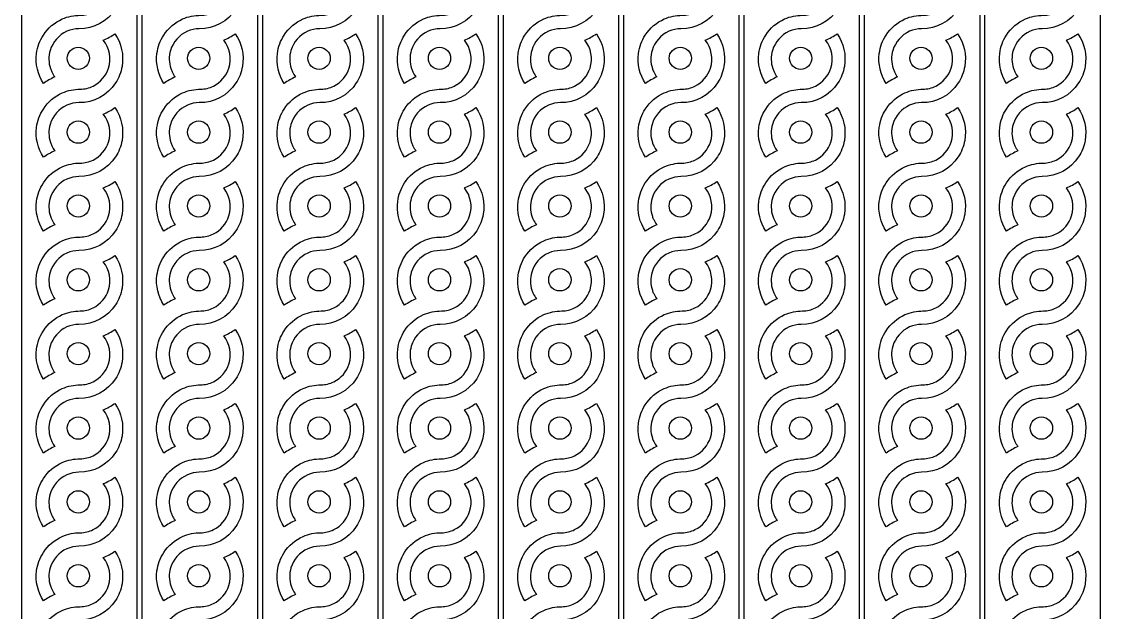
# Model space of a CAD drawing. Header units: millimetres. Extents: x 1502 to 2434, y -882 to 1114.
# Drawn here: x 1502 to 2434, y -395 to 115 of the extents above; entities that cross this region are included whole.
import ezdxf

# ---------------------------------------------------------------- set-up
doc = ezdxf.new("R2010")
doc.units = ezdxf.units.MM
doc.layers.add('Layer_1', color=70, linetype='Continuous')

msp = doc.modelspace()

# ---------------------------------------------------------------- linework, layer by layer
at = {"layer": 'Layer_1'}
for points in [[(1501.87, -881.57), (1601.87, -881.57), (1601.87, 1114.43), (1501.87, 1114.43)], [(1605.87, -881.57), (1705.87, -881.57), (1705.87, 1114.43), (1605.87, 1114.43)], [(1709.87, -881.57), (1809.87, -881.57), (1809.87, 1114.43), (1709.87, 1114.43)], [(1813.87, -881.57), (1913.87, -881.57), (1913.87, 1114.43), (1813.87, 1114.43)], [(1917.87, -881.57), (2017.87, -881.57), (2017.87, 1114.43), (1917.87, 1114.43)], [(2021.87, -881.57), (2121.87, -881.57), (2121.87, 1114.43), (2021.87, 1114.43)], [(2125.87, -881.57), (2225.87, -881.57), (2225.87, 1114.43), (2125.87, 1114.43)], [(2229.87, -881.57), (2329.87, -881.57), (2329.87, 1114.43), (2229.87, 1114.43)], [(2333.87, -881.57), (2433.87, -881.57), (2433.87, 1114.43), (2333.87, 1114.43)]]:
    msp.add_lwpolyline(points, close=True, dxfattribs=at)
for points in [[(1582.42, 168.04, -0.196548), (1588.66, 139.81, -0.102395), (1583.02, 125.51, -0.25661), (1551.43, 108.54, 0.099883), (1541.07, 106.31, 0.21945), (1526.54, 89.8, 0.152688), (1526.79, 74.22, 0.029293), (1527.93, 71.33), (1527.93, 71.33, 0.050388), (1530.57, 66.91, 0.04494), (1520.77, 61.33, -0.178648), (1514.84, 87.13, -0.112445), (1520.69, 103.03, -0.146594), (1537.03, 116.96, -0.107484), (1552.59, 120.11, 0.108276), (1563.63, 122.81, 0.202763), (1576.96, 138.37, 0.250944), (1572.46, 162.52, 0.064464)], [(1686.42, 168.04, -0.196548), (1692.66, 139.81, -0.102395), (1687.02, 125.51, -0.25661), (1655.43, 108.54, 0.099883), (1645.07, 106.31, 0.21945), (1630.54, 89.8, 0.152688), (1630.79, 74.22, 0.029293), (1631.93, 71.33), (1631.93, 71.33, 0.050388), (1634.57, 66.91, 0.04494), (1624.77, 61.33, -0.178648), (1618.84, 87.13, -0.112445), (1624.69, 103.03, -0.146594), (1641.03, 116.96, -0.107484), (1656.59, 120.11, 0.108276), (1667.63, 122.81, 0.202763), (1680.96, 138.37, 0.250944), (1676.46, 162.52, 0.064464)], [(1790.42, 168.04, -0.196548), (1796.66, 139.81, -0.102395), (1791.02, 125.51, -0.25661), (1759.43, 108.54, 0.099883), (1749.07, 106.31, 0.21945), (1734.54, 89.8, 0.152688), (1734.79, 74.22, 0.029293), (1735.93, 71.33), (1735.93, 71.33, 0.050388), (1738.57, 66.91, 0.04494), (1728.77, 61.33, -0.178648), (1722.84, 87.13, -0.112445), (1728.69, 103.03, -0.146594), (1745.03, 116.96, -0.107484), (1760.59, 120.11, 0.108276), (1771.63, 122.81, 0.202763), (1784.96, 138.37, 0.250944), (1780.46, 162.52, 0.064464)], [(1894.42, 168.04, -0.196548), (1900.66, 139.81, -0.102395), (1895.02, 125.51, -0.25661), (1863.43, 108.54, 0.099883), (1853.07, 106.31, 0.21945), (1838.54, 89.8, 0.152688), (1838.79, 74.22, 0.029293), (1839.93, 71.33), (1839.93, 71.33, 0.050388), (1842.57, 66.91, 0.04494), (1832.77, 61.33, -0.178648), (1826.84, 87.13, -0.112445), (1832.69, 103.03, -0.146594), (1849.03, 116.96, -0.107484), (1864.59, 120.11, 0.108276), (1875.63, 122.81, 0.202763), (1888.96, 138.37, 0.250944), (1884.46, 162.52, 0.064464)], [(1998.42, 168.04, -0.196548), (2004.66, 139.81, -0.102395), (1999.02, 125.51, -0.25661), (1967.43, 108.54, 0.099883), (1957.07, 106.31, 0.21945), (1942.54, 89.8, 0.152688), (1942.79, 74.22, 0.029293), (1943.93, 71.33), (1943.93, 71.33, 0.050388), (1946.57, 66.91, 0.04494), (1936.77, 61.33, -0.178648), (1930.84, 87.13, -0.112445), (1936.69, 103.03, -0.146594), (1953.03, 116.96, -0.107484), (1968.59, 120.11, 0.108276), (1979.63, 122.81, 0.202763), (1992.96, 138.37, 0.250944), (1988.46, 162.52, 0.064464)], [(2102.42, 168.04, -0.196548), (2108.66, 139.81, -0.102395), (2103.02, 125.51, -0.25661), (2071.43, 108.54, 0.099883), (2061.07, 106.31, 0.21945), (2046.54, 89.8, 0.152688), (2046.79, 74.22, 0.029293), (2047.93, 71.33), (2047.93, 71.33, 0.050388), (2050.57, 66.91, 0.04494), (2040.77, 61.33, -0.178648), (2034.84, 87.13, -0.112445), (2040.69, 103.03, -0.146594), (2057.03, 116.96, -0.107484), (2072.59, 120.11, 0.108276), (2083.63, 122.81, 0.202763), (2096.96, 138.37, 0.250944), (2092.46, 162.52, 0.064464)], [(2206.42, 168.04, -0.196548), (2212.66, 139.81, -0.102395), (2207.02, 125.51, -0.25661), (2175.43, 108.54, 0.099883), (2165.07, 106.31, 0.21945), (2150.54, 89.8, 0.152688), (2150.79, 74.22, 0.029293), (2151.93, 71.33), (2151.93, 71.33, 0.050388), (2154.57, 66.91, 0.04494), (2144.77, 61.33, -0.178648), (2138.84, 87.13, -0.112445), (2144.69, 103.03, -0.146594), (2161.03, 116.96, -0.107484), (2176.59, 120.11, 0.108276), (2187.63, 122.81, 0.202763), (2200.96, 138.37, 0.250944), (2196.46, 162.52, 0.064464)], [(2310.42, 168.04, -0.196548), (2316.66, 139.81, -0.102395), (2311.02, 125.51, -0.25661), (2279.43, 108.54, 0.099883), (2269.07, 106.31, 0.21945), (2254.54, 89.8, 0.152688), (2254.79, 74.22, 0.029293), (2255.93, 71.33), (2255.93, 71.33, 0.050388), (2258.57, 66.91, 0.04494), (2248.77, 61.33, -0.178648), (2242.84, 87.13, -0.112445), (2248.69, 103.03, -0.146594), (2265.03, 116.96, -0.107484), (2280.59, 120.11, 0.108276), (2291.63, 122.81, 0.202763), (2304.96, 138.37, 0.250944), (2300.46, 162.52, 0.064464)], [(2414.42, 168.04, -0.196548), (2420.66, 139.81, -0.102395), (2415.02, 125.51, -0.25661), (2383.43, 108.54, 0.099883), (2373.07, 106.31, 0.21945), (2358.54, 89.8, 0.152688), (2358.79, 74.22, 0.029293), (2359.93, 71.33), (2359.93, 71.33, 0.050388), (2362.57, 66.91, 0.04494), (2352.77, 61.33, -0.178648), (2346.84, 87.13, -0.112445), (2352.69, 103.03, -0.146594), (2369.03, 116.96, -0.107484), (2384.59, 120.11, 0.108276), (2395.63, 122.81, 0.202763), (2408.96, 138.37, 0.250944), (2404.46, 162.52, 0.064464)], [(1582.42, 104.22, -0.196548), (1588.66, 75.99, -0.102395), (1583.02, 61.7, -0.25661), (1551.43, 44.72, 0.099883), (1541.07, 42.49, 0.21945), (1526.54, 25.98, 0.152688), (1526.79, 10.4, 0.029293), (1527.93, 7.51), (1527.93, 7.51, 0.050388), (1530.57, 3.09, 0.04494), (1520.77, -2.49, -0.178648), (1514.84, 23.31, -0.112445), (1520.69, 39.21, -0.146594), (1537.03, 53.14, -0.107484), (1552.59, 56.29, 0.108276), (1563.63, 58.99, 0.202763), (1576.96, 74.55, 0.250944), (1572.46, 98.7, 0.064464)], [(1686.42, 104.22, -0.196548), (1692.66, 75.99, -0.102395), (1687.02, 61.7, -0.25661), (1655.43, 44.72, 0.099883), (1645.07, 42.49, 0.21945), (1630.54, 25.98, 0.152688), (1630.79, 10.4, 0.029293), (1631.93, 7.51), (1631.93, 7.51, 0.050388), (1634.57, 3.09, 0.04494), (1624.77, -2.49, -0.178648), (1618.84, 23.31, -0.112445), (1624.69, 39.21, -0.146594), (1641.03, 53.14, -0.107484), (1656.59, 56.29, 0.108276), (1667.63, 58.99, 0.202763), (1680.96, 74.55, 0.250944), (1676.46, 98.7, 0.064464)], [(1790.42, 104.22, -0.196548), (1796.66, 75.99, -0.102395), (1791.02, 61.7, -0.25661), (1759.43, 44.72, 0.099883), (1749.07, 42.49, 0.21945), (1734.54, 25.98, 0.152688), (1734.79, 10.4, 0.029293), (1735.93, 7.51), (1735.93, 7.51, 0.050388), (1738.57, 3.09, 0.04494), (1728.77, -2.49, -0.178648), (1722.84, 23.31, -0.112445), (1728.69, 39.21, -0.146594), (1745.03, 53.14, -0.107484), (1760.59, 56.29, 0.108276), (1771.63, 58.99, 0.202763), (1784.96, 74.55, 0.250944), (1780.46, 98.7, 0.064464)], [(1894.42, 104.22, -0.196548), (1900.66, 75.99, -0.102395), (1895.02, 61.7, -0.25661), (1863.43, 44.72, 0.099883), (1853.07, 42.49, 0.21945), (1838.54, 25.98, 0.152688), (1838.79, 10.4, 0.029293), (1839.93, 7.51), (1839.93, 7.51, 0.050388), (1842.57, 3.09, 0.04494), (1832.77, -2.49, -0.178648), (1826.84, 23.31, -0.112445), (1832.69, 39.21, -0.146594), (1849.03, 53.14, -0.107484), (1864.59, 56.29, 0.108276), (1875.63, 58.99, 0.202763), (1888.96, 74.55, 0.250944), (1884.46, 98.7, 0.064464)], [(1998.42, 104.22, -0.196548), (2004.66, 75.99, -0.102395), (1999.02, 61.7, -0.25661), (1967.43, 44.72, 0.099883), (1957.07, 42.49, 0.21945), (1942.54, 25.98, 0.152688), (1942.79, 10.4, 0.029293), (1943.93, 7.51), (1943.93, 7.51, 0.050388), (1946.57, 3.09, 0.04494), (1936.77, -2.49, -0.178648), (1930.84, 23.31, -0.112445), (1936.69, 39.21, -0.146594), (1953.03, 53.14, -0.107484), (1968.59, 56.29, 0.108276), (1979.63, 58.99, 0.202763), (1992.96, 74.55, 0.250944), (1988.46, 98.7, 0.064464)], [(2102.42, 104.22, -0.196548), (2108.66, 75.99, -0.102395), (2103.02, 61.7, -0.25661), (2071.43, 44.72, 0.099883), (2061.07, 42.49, 0.21945), (2046.54, 25.98, 0.152688), (2046.79, 10.4, 0.029293), (2047.93, 7.51), (2047.93, 7.51, 0.050388), (2050.57, 3.09, 0.04494), (2040.77, -2.49, -0.178648), (2034.84, 23.31, -0.112445), (2040.69, 39.21, -0.146594), (2057.03, 53.14, -0.107484), (2072.59, 56.29, 0.108276), (2083.63, 58.99, 0.202763), (2096.96, 74.55, 0.250944), (2092.46, 98.7, 0.064464)], [(2206.42, 104.22, -0.196548), (2212.66, 75.99, -0.102395), (2207.02, 61.7, -0.25661), (2175.43, 44.72, 0.099883), (2165.07, 42.49, 0.21945), (2150.54, 25.98, 0.152688), (2150.79, 10.4, 0.029293), (2151.93, 7.51), (2151.93, 7.51, 0.050388), (2154.57, 3.09, 0.04494), (2144.77, -2.49, -0.178648), (2138.84, 23.31, -0.112445), (2144.69, 39.21, -0.146594), (2161.03, 53.14, -0.107484), (2176.59, 56.29, 0.108276), (2187.63, 58.99, 0.202763), (2200.96, 74.55, 0.250944), (2196.46, 98.7, 0.064464)], [(2310.42, 104.22, -0.196548), (2316.66, 75.99, -0.102395), (2311.02, 61.7, -0.25661), (2279.43, 44.72, 0.099883), (2269.07, 42.49, 0.21945), (2254.54, 25.98, 0.152688), (2254.79, 10.4, 0.029293), (2255.93, 7.51), (2255.93, 7.51, 0.050388), (2258.57, 3.09, 0.04494), (2248.77, -2.49, -0.178648), (2242.84, 23.31, -0.112445), (2248.69, 39.21, -0.146594), (2265.03, 53.14, -0.107484), (2280.59, 56.29, 0.108276), (2291.63, 58.99, 0.202763), (2304.96, 74.55, 0.250944), (2300.46, 98.7, 0.064464)], [(2414.42, 104.22, -0.196548), (2420.66, 75.99, -0.102395), (2415.02, 61.7, -0.25661), (2383.43, 44.72, 0.099883), (2373.07, 42.49, 0.21945), (2358.54, 25.98, 0.152688), (2358.79, 10.4, 0.029293), (2359.93, 7.51), (2359.93, 7.51, 0.050388), (2362.57, 3.09, 0.04494), (2352.77, -2.49, -0.178648), (2346.84, 23.31, -0.112445), (2352.69, 39.21, -0.146594), (2369.03, 53.14, -0.107484), (2384.59, 56.29, 0.108276), (2395.63, 58.99, 0.202763), (2408.96, 74.55, 0.250944), (2404.46, 98.7, 0.064464)], [(1582.42, 40.4, -0.196548), (1588.66, 12.17, -0.102395), (1583.02, -2.12, -0.25661), (1551.43, -19.1, 0.099883), (1541.07, -21.33, 0.21945), (1526.54, -37.84, 0.152688), (1526.79, -53.42, 0.029293), (1527.93, -56.31), (1527.93, -56.31, 0.050388), (1530.57, -60.73, 0.04494), (1520.77, -66.31, -0.178648), (1514.84, -40.51, -0.112445), (1520.69, -24.61, -0.146594), (1537.03, -10.68, -0.107484), (1552.59, -7.52, 0.108276), (1563.63, -4.83, 0.202763), (1576.96, 10.73, 0.250944), (1572.46, 34.88, 0.064464)], [(1686.42, 40.4, -0.196548), (1692.66, 12.17, -0.102395), (1687.02, -2.12, -0.25661), (1655.43, -19.1, 0.099883), (1645.07, -21.33, 0.21945), (1630.54, -37.84, 0.152688), (1630.79, -53.42, 0.029293), (1631.93, -56.31), (1631.93, -56.31, 0.050388), (1634.57, -60.73, 0.04494), (1624.77, -66.31, -0.178648), (1618.84, -40.51, -0.112445), (1624.69, -24.61, -0.146594), (1641.03, -10.68, -0.107484), (1656.59, -7.52, 0.108276), (1667.63, -4.83, 0.202763), (1680.96, 10.73, 0.250944), (1676.46, 34.88, 0.064464)], [(1790.42, 40.4, -0.196548), (1796.66, 12.17, -0.102395), (1791.02, -2.12, -0.25661), (1759.43, -19.1, 0.099883), (1749.07, -21.33, 0.21945), (1734.54, -37.84, 0.152688), (1734.79, -53.42, 0.029293), (1735.93, -56.31), (1735.93, -56.31, 0.050388), (1738.57, -60.73, 0.04494), (1728.77, -66.31, -0.178648), (1722.84, -40.51, -0.112445), (1728.69, -24.61, -0.146594), (1745.03, -10.68, -0.107484), (1760.59, -7.52, 0.108276), (1771.63, -4.83, 0.202763), (1784.96, 10.73, 0.250944), (1780.46, 34.88, 0.064464)], [(1894.42, 40.4, -0.196548), (1900.66, 12.17, -0.102395), (1895.02, -2.12, -0.25661), (1863.43, -19.1, 0.099883), (1853.07, -21.33, 0.21945), (1838.54, -37.84, 0.152688), (1838.79, -53.42, 0.029293), (1839.93, -56.31), (1839.93, -56.31, 0.050388), (1842.57, -60.73, 0.04494), (1832.77, -66.31, -0.178648), (1826.84, -40.51, -0.112445), (1832.69, -24.61, -0.146594), (1849.03, -10.68, -0.107484), (1864.59, -7.52, 0.108276), (1875.63, -4.83, 0.202763), (1888.96, 10.73, 0.250944), (1884.46, 34.88, 0.064464)], [(1998.42, 40.4, -0.196548), (2004.66, 12.17, -0.102395), (1999.02, -2.12, -0.25661), (1967.43, -19.1, 0.099883), (1957.07, -21.33, 0.21945), (1942.54, -37.84, 0.152688), (1942.79, -53.42, 0.029293), (1943.93, -56.31), (1943.93, -56.31, 0.050388), (1946.57, -60.73, 0.04494), (1936.77, -66.31, -0.178648), (1930.84, -40.51, -0.112445), (1936.69, -24.61, -0.146594), (1953.03, -10.68, -0.107484), (1968.59, -7.52, 0.108276), (1979.63, -4.83, 0.202763), (1992.96, 10.73, 0.250944), (1988.46, 34.88, 0.064464)], [(2102.42, 40.4, -0.196548), (2108.66, 12.17, -0.102395), (2103.02, -2.12, -0.25661), (2071.43, -19.1, 0.099883), (2061.07, -21.33, 0.21945), (2046.54, -37.84, 0.152688), (2046.79, -53.42, 0.029293), (2047.93, -56.31), (2047.93, -56.31, 0.050388), (2050.57, -60.73, 0.04494), (2040.77, -66.31, -0.178648), (2034.84, -40.51, -0.112445), (2040.69, -24.61, -0.146594), (2057.03, -10.68, -0.107484), (2072.59, -7.52, 0.108276), (2083.63, -4.83, 0.202763), (2096.96, 10.73, 0.250944), (2092.46, 34.88, 0.064464)], [(2206.42, 40.4, -0.196548), (2212.66, 12.17, -0.102395), (2207.02, -2.12, -0.25661), (2175.43, -19.1, 0.099883), (2165.07, -21.33, 0.21945), (2150.54, -37.84, 0.152688), (2150.79, -53.42, 0.029293), (2151.93, -56.31), (2151.93, -56.31, 0.050388), (2154.57, -60.73, 0.04494), (2144.77, -66.31, -0.178648), (2138.84, -40.51, -0.112445), (2144.69, -24.61, -0.146594), (2161.03, -10.68, -0.107484), (2176.59, -7.52, 0.108276), (2187.63, -4.83, 0.202763), (2200.96, 10.73, 0.250944), (2196.46, 34.88, 0.064464)], [(2310.42, 40.4, -0.196548), (2316.66, 12.17, -0.102395), (2311.02, -2.12, -0.25661), (2279.43, -19.1, 0.099883), (2269.07, -21.33, 0.21945), (2254.54, -37.84, 0.152688), (2254.79, -53.42, 0.029293), (2255.93, -56.31), (2255.93, -56.31, 0.050388), (2258.57, -60.73, 0.04494), (2248.77, -66.31, -0.178648), (2242.84, -40.51, -0.112445), (2248.69, -24.61, -0.146594), (2265.03, -10.68, -0.107484), (2280.59, -7.52, 0.108276), (2291.63, -4.83, 0.202763), (2304.96, 10.73, 0.250944), (2300.46, 34.88, 0.064464)], [(2414.42, 40.4, -0.196548), (2420.66, 12.17, -0.102395), (2415.02, -2.12, -0.25661), (2383.43, -19.1, 0.099883), (2373.07, -21.33, 0.21945), (2358.54, -37.84, 0.152688), (2358.79, -53.42, 0.029293), (2359.93, -56.31), (2359.93, -56.31, 0.050388), (2362.57, -60.73, 0.04494), (2352.77, -66.31, -0.178648), (2346.84, -40.51, -0.112445), (2352.69, -24.61, -0.146594), (2369.03, -10.68, -0.107484), (2384.59, -7.52, 0.108276), (2395.63, -4.83, 0.202763), (2408.96, 10.73, 0.250944), (2404.46, 34.88, 0.064464)], [(1582.42, -23.42, -0.196548), (1588.66, -51.65, -0.102395), (1583.02, -65.94, -0.25661), (1551.43, -82.92, 0.099883), (1541.07, -85.15, 0.21945), (1526.54, -101.66, 0.152688), (1526.79, -117.24, 0.029293), (1527.93, -120.13), (1527.93, -120.13, 0.050388), (1530.57, -124.55, 0.04494), (1520.77, -130.13, -0.178648), (1514.84, -104.33, -0.112445), (1520.69, -88.43, -0.146594), (1537.03, -74.5, -0.107484), (1552.59, -71.34, 0.108276), (1563.63, -68.65, 0.202763), (1576.96, -53.09, 0.250944), (1572.46, -28.94, 0.064464)], [(1686.42, -23.42, -0.196548), (1692.66, -51.65, -0.102395), (1687.02, -65.94, -0.25661), (1655.43, -82.92, 0.099883), (1645.07, -85.15, 0.21945), (1630.54, -101.66, 0.152688), (1630.79, -117.24, 0.029293), (1631.93, -120.13), (1631.93, -120.13, 0.050388), (1634.57, -124.55, 0.04494), (1624.77, -130.13, -0.178648), (1618.84, -104.33, -0.112445), (1624.69, -88.43, -0.146594), (1641.03, -74.5, -0.107484), (1656.59, -71.34, 0.108276), (1667.63, -68.65, 0.202763), (1680.96, -53.09, 0.250944), (1676.46, -28.94, 0.064464)], [(1790.42, -23.42, -0.196548), (1796.66, -51.65, -0.102395), (1791.02, -65.94, -0.25661), (1759.43, -82.92, 0.099883), (1749.07, -85.15, 0.21945), (1734.54, -101.66, 0.152688), (1734.79, -117.24, 0.029293), (1735.93, -120.13), (1735.93, -120.13, 0.050388), (1738.57, -124.55, 0.04494), (1728.77, -130.13, -0.178648), (1722.84, -104.33, -0.112445), (1728.69, -88.43, -0.146594), (1745.03, -74.5, -0.107484), (1760.59, -71.34, 0.108276), (1771.63, -68.65, 0.202763), (1784.96, -53.09, 0.250944), (1780.46, -28.94, 0.064464)], [(1894.42, -23.42, -0.196548), (1900.66, -51.65, -0.102395), (1895.02, -65.94, -0.25661), (1863.43, -82.92, 0.099883), (1853.07, -85.15, 0.21945), (1838.54, -101.66, 0.152688), (1838.79, -117.24, 0.029293), (1839.93, -120.13), (1839.93, -120.13, 0.050388), (1842.57, -124.55, 0.04494), (1832.77, -130.13, -0.178648), (1826.84, -104.33, -0.112445), (1832.69, -88.43, -0.146594), (1849.03, -74.5, -0.107484), (1864.59, -71.34, 0.108276), (1875.63, -68.65, 0.202763), (1888.96, -53.09, 0.250944), (1884.46, -28.94, 0.064464)], [(1998.42, -23.42, -0.196548), (2004.66, -51.65, -0.102395), (1999.02, -65.94, -0.25661), (1967.43, -82.92, 0.099883), (1957.07, -85.15, 0.21945), (1942.54, -101.66, 0.152688), (1942.79, -117.24, 0.029293), (1943.93, -120.13), (1943.93, -120.13, 0.050388), (1946.57, -124.55, 0.04494), (1936.77, -130.13, -0.178648), (1930.84, -104.33, -0.112445), (1936.69, -88.43, -0.146594), (1953.03, -74.5, -0.107484), (1968.59, -71.34, 0.108276), (1979.63, -68.65, 0.202763), (1992.96, -53.09, 0.250944), (1988.46, -28.94, 0.064464)], [(2102.42, -23.42, -0.196548), (2108.66, -51.65, -0.102395), (2103.02, -65.94, -0.25661), (2071.43, -82.92, 0.099883), (2061.07, -85.15, 0.21945), (2046.54, -101.66, 0.152688), (2046.79, -117.24, 0.029293), (2047.93, -120.13), (2047.93, -120.13, 0.050388), (2050.57, -124.55, 0.04494), (2040.77, -130.13, -0.178648), (2034.84, -104.33, -0.112445), (2040.69, -88.43, -0.146594), (2057.03, -74.5, -0.107484), (2072.59, -71.34, 0.108276), (2083.63, -68.65, 0.202763), (2096.96, -53.09, 0.250944), (2092.46, -28.94, 0.064464)], [(2206.42, -23.42, -0.196548), (2212.66, -51.65, -0.102395), (2207.02, -65.94, -0.25661), (2175.43, -82.92, 0.099883), (2165.07, -85.15, 0.21945), (2150.54, -101.66, 0.152688), (2150.79, -117.24, 0.029293), (2151.93, -120.13), (2151.93, -120.13, 0.050388), (2154.57, -124.55, 0.04494), (2144.77, -130.13, -0.178648), (2138.84, -104.33, -0.112445), (2144.69, -88.43, -0.146594), (2161.03, -74.5, -0.107484), (2176.59, -71.34, 0.108276), (2187.63, -68.65, 0.202763), (2200.96, -53.09, 0.250944), (2196.46, -28.94, 0.064464)], [(2310.42, -23.42, -0.196548), (2316.66, -51.65, -0.102395), (2311.02, -65.94, -0.25661), (2279.43, -82.92, 0.099883), (2269.07, -85.15, 0.21945), (2254.54, -101.66, 0.152688), (2254.79, -117.24, 0.029293), (2255.93, -120.13), (2255.93, -120.13, 0.050388), (2258.57, -124.55, 0.04494), (2248.77, -130.13, -0.178648), (2242.84, -104.33, -0.112445), (2248.69, -88.43, -0.146594), (2265.03, -74.5, -0.107484), (2280.59, -71.34, 0.108276), (2291.63, -68.65, 0.202763), (2304.96, -53.09, 0.250944), (2300.46, -28.94, 0.064464)], [(2414.42, -23.42, -0.196548), (2420.66, -51.65, -0.102395), (2415.02, -65.94, -0.25661), (2383.43, -82.92, 0.099883), (2373.07, -85.15, 0.21945), (2358.54, -101.66, 0.152688), (2358.79, -117.24, 0.029293), (2359.93, -120.13), (2359.93, -120.13, 0.050388), (2362.57, -124.55, 0.04494), (2352.77, -130.13, -0.178648), (2346.84, -104.33, -0.112445), (2352.69, -88.43, -0.146594), (2369.03, -74.5, -0.107484), (2384.59, -71.34, 0.108276), (2395.63, -68.65, 0.202763), (2408.96, -53.09, 0.250944), (2404.46, -28.94, 0.064464)], [(1582.42, -87.24, -0.196548), (1588.66, -115.47, -0.102395), (1583.02, -129.76, -0.25661), (1551.43, -146.74, 0.099883), (1541.07, -148.97, 0.21945), (1526.54, -165.48, 0.152688), (1526.79, -181.06, 0.029293), (1527.93, -183.95), (1527.93, -183.95, 0.050388), (1530.57, -188.36, 0.04494), (1520.77, -193.95, -0.178648), (1514.84, -168.15, -0.112445), (1520.69, -152.25, -0.146594), (1537.03, -138.32, -0.107484), (1552.59, -135.16, 0.108276), (1563.63, -132.46, 0.202763), (1576.96, -116.91, 0.250944), (1572.46, -92.76, 0.064464)], [(1686.42, -87.24, -0.196548), (1692.66, -115.47, -0.102395), (1687.02, -129.76, -0.25661), (1655.43, -146.74, 0.099883), (1645.07, -148.97, 0.21945), (1630.54, -165.48, 0.152688), (1630.79, -181.06, 0.029293), (1631.93, -183.95), (1631.93, -183.95, 0.050388), (1634.57, -188.36, 0.04494), (1624.77, -193.95, -0.178648), (1618.84, -168.15, -0.112445), (1624.69, -152.25, -0.146594), (1641.03, -138.32, -0.107484), (1656.59, -135.16, 0.108276), (1667.63, -132.46, 0.202763), (1680.96, -116.91, 0.250944), (1676.46, -92.76, 0.064464)], [(1790.42, -87.24, -0.196548), (1796.66, -115.47, -0.102395), (1791.02, -129.76, -0.25661), (1759.43, -146.74, 0.099883), (1749.07, -148.97, 0.21945), (1734.54, -165.48, 0.152688), (1734.79, -181.06, 0.029293), (1735.93, -183.95), (1735.93, -183.95, 0.050388), (1738.57, -188.36, 0.04494), (1728.77, -193.95, -0.178648), (1722.84, -168.15, -0.112445), (1728.69, -152.25, -0.146594), (1745.03, -138.32, -0.107484), (1760.59, -135.16, 0.108276), (1771.63, -132.46, 0.202763), (1784.96, -116.91, 0.250944), (1780.46, -92.76, 0.064464)], [(1894.42, -87.24, -0.196548), (1900.66, -115.47, -0.102395), (1895.02, -129.76, -0.25661), (1863.43, -146.74, 0.099883), (1853.07, -148.97, 0.21945), (1838.54, -165.48, 0.152688), (1838.79, -181.06, 0.029293), (1839.93, -183.95), (1839.93, -183.95, 0.050388), (1842.57, -188.36, 0.04494), (1832.77, -193.95, -0.178648), (1826.84, -168.15, -0.112445), (1832.69, -152.25, -0.146594), (1849.03, -138.32, -0.107484), (1864.59, -135.16, 0.108276), (1875.63, -132.46, 0.202763), (1888.96, -116.91, 0.250944), (1884.46, -92.76, 0.064464)], [(1998.42, -87.24, -0.196548), (2004.66, -115.47, -0.102395), (1999.02, -129.76, -0.25661), (1967.43, -146.74, 0.099883), (1957.07, -148.97, 0.21945), (1942.54, -165.48, 0.152688), (1942.79, -181.06, 0.029293), (1943.93, -183.95), (1943.93, -183.95, 0.050388), (1946.57, -188.36, 0.04494), (1936.77, -193.95, -0.178648), (1930.84, -168.15, -0.112445), (1936.69, -152.25, -0.146594), (1953.03, -138.32, -0.107484), (1968.59, -135.16, 0.108276), (1979.63, -132.46, 0.202763), (1992.96, -116.91, 0.250944), (1988.46, -92.76, 0.064464)], [(2102.42, -87.24, -0.196548), (2108.66, -115.47, -0.102395), (2103.02, -129.76, -0.25661), (2071.43, -146.74, 0.099883), (2061.07, -148.97, 0.21945), (2046.54, -165.48, 0.152688), (2046.79, -181.06, 0.029293), (2047.93, -183.95), (2047.93, -183.95, 0.050388), (2050.57, -188.36, 0.04494), (2040.77, -193.95, -0.178648), (2034.84, -168.15, -0.112445), (2040.69, -152.25, -0.146594), (2057.03, -138.32, -0.107484), (2072.59, -135.16, 0.108276), (2083.63, -132.46, 0.202763), (2096.96, -116.91, 0.250944), (2092.46, -92.76, 0.064464)], [(2206.42, -87.24, -0.196548), (2212.66, -115.47, -0.102395), (2207.02, -129.76, -0.25661), (2175.43, -146.74, 0.099883), (2165.07, -148.97, 0.21945), (2150.54, -165.48, 0.152688), (2150.79, -181.06, 0.029293), (2151.93, -183.95), (2151.93, -183.95, 0.050388), (2154.57, -188.36, 0.04494), (2144.77, -193.95, -0.178648), (2138.84, -168.15, -0.112445), (2144.69, -152.25, -0.146594), (2161.03, -138.32, -0.107484), (2176.59, -135.16, 0.108276), (2187.63, -132.46, 0.202763), (2200.96, -116.91, 0.250944), (2196.46, -92.76, 0.064464)], [(2310.42, -87.24, -0.196548), (2316.66, -115.47, -0.102395), (2311.02, -129.76, -0.25661), (2279.43, -146.74, 0.099883), (2269.07, -148.97, 0.21945), (2254.54, -165.48, 0.152688), (2254.79, -181.06, 0.029293), (2255.93, -183.95), (2255.93, -183.95, 0.050388), (2258.57, -188.36, 0.04494), (2248.77, -193.95, -0.178648), (2242.84, -168.15, -0.112445), (2248.69, -152.25, -0.146594), (2265.03, -138.32, -0.107484), (2280.59, -135.16, 0.108276), (2291.63, -132.46, 0.202763), (2304.96, -116.91, 0.250944), (2300.46, -92.76, 0.064464)], [(2414.42, -87.24, -0.196548), (2420.66, -115.47, -0.102395), (2415.02, -129.76, -0.25661), (2383.43, -146.74, 0.099883), (2373.07, -148.97, 0.21945), (2358.54, -165.48, 0.152688), (2358.79, -181.06, 0.029293), (2359.93, -183.95), (2359.93, -183.95, 0.050388), (2362.57, -188.36, 0.04494), (2352.77, -193.95, -0.178648), (2346.84, -168.15, -0.112445), (2352.69, -152.25, -0.146594), (2369.03, -138.32, -0.107484), (2384.59, -135.16, 0.108276), (2395.63, -132.46, 0.202763), (2408.96, -116.91, 0.250944), (2404.46, -92.76, 0.064464)], [(1582.42, -151.06, -0.196548), (1588.66, -179.29, -0.102395), (1583.02, -193.58, -0.25661), (1551.43, -210.56, 0.099883), (1541.07, -212.79, 0.21945), (1526.54, -229.3, 0.152688), (1526.79, -244.88, 0.029293), (1527.93, -247.77), (1527.93, -247.77, 0.050388), (1530.57, -252.18, 0.04494), (1520.77, -257.77, -0.178648), (1514.84, -231.97, -0.112445), (1520.69, -216.07, -0.146594), (1537.03, -202.14, -0.107484), (1552.59, -198.98, 0.108276), (1563.63, -196.28, 0.202763), (1576.96, -180.73, 0.250944), (1572.46, -156.58, 0.064464)], [(1686.42, -151.06, -0.196548), (1692.66, -179.29, -0.102395), (1687.02, -193.58, -0.25661), (1655.43, -210.56, 0.099883), (1645.07, -212.79, 0.21945), (1630.54, -229.3, 0.152688), (1630.79, -244.88, 0.029293), (1631.93, -247.77), (1631.93, -247.77, 0.050388), (1634.57, -252.18, 0.04494), (1624.77, -257.77, -0.178648), (1618.84, -231.97, -0.112445), (1624.69, -216.07, -0.146594), (1641.03, -202.14, -0.107484), (1656.59, -198.98, 0.108276), (1667.63, -196.28, 0.202763), (1680.96, -180.73, 0.250944), (1676.46, -156.58, 0.064464)], [(1790.42, -151.06, -0.196548), (1796.66, -179.29, -0.102395), (1791.02, -193.58, -0.25661), (1759.43, -210.56, 0.099883), (1749.07, -212.79, 0.21945), (1734.54, -229.3, 0.152688), (1734.79, -244.88, 0.029293), (1735.93, -247.77), (1735.93, -247.77, 0.050388), (1738.57, -252.18, 0.04494), (1728.77, -257.77, -0.178648), (1722.84, -231.97, -0.112445), (1728.69, -216.07, -0.146594), (1745.03, -202.14, -0.107484), (1760.59, -198.98, 0.108276), (1771.63, -196.28, 0.202763), (1784.96, -180.73, 0.250944), (1780.46, -156.58, 0.064464)], [(1894.42, -151.06, -0.196548), (1900.66, -179.29, -0.102395), (1895.02, -193.58, -0.25661), (1863.43, -210.56, 0.099883), (1853.07, -212.79, 0.21945), (1838.54, -229.3, 0.152688), (1838.79, -244.88, 0.029293), (1839.93, -247.77), (1839.93, -247.77, 0.050388), (1842.57, -252.18, 0.04494), (1832.77, -257.77, -0.178648), (1826.84, -231.97, -0.112445), (1832.69, -216.07, -0.146594), (1849.03, -202.14, -0.107484), (1864.59, -198.98, 0.108276), (1875.63, -196.28, 0.202763), (1888.96, -180.73, 0.250944), (1884.46, -156.58, 0.064464)], [(1998.42, -151.06, -0.196548), (2004.66, -179.29, -0.102395), (1999.02, -193.58, -0.25661), (1967.43, -210.56, 0.099883), (1957.07, -212.79, 0.21945), (1942.54, -229.3, 0.152688), (1942.79, -244.88, 0.029293), (1943.93, -247.77), (1943.93, -247.77, 0.050388), (1946.57, -252.18, 0.04494), (1936.77, -257.77, -0.178648), (1930.84, -231.97, -0.112445), (1936.69, -216.07, -0.146594), (1953.03, -202.14, -0.107484), (1968.59, -198.98, 0.108276), (1979.63, -196.28, 0.202763), (1992.96, -180.73, 0.250944), (1988.46, -156.58, 0.064464)], [(2102.42, -151.06, -0.196548), (2108.66, -179.29, -0.102395), (2103.02, -193.58, -0.25661), (2071.43, -210.56, 0.099883), (2061.07, -212.79, 0.21945), (2046.54, -229.3, 0.152688), (2046.79, -244.88, 0.029293), (2047.93, -247.77), (2047.93, -247.77, 0.050388), (2050.57, -252.18, 0.04494), (2040.77, -257.77, -0.178648), (2034.84, -231.97, -0.112445), (2040.69, -216.07, -0.146594), (2057.03, -202.14, -0.107484), (2072.59, -198.98, 0.108276), (2083.63, -196.28, 0.202763), (2096.96, -180.73, 0.250944), (2092.46, -156.58, 0.064464)], [(2206.42, -151.06, -0.196548), (2212.66, -179.29, -0.102395), (2207.02, -193.58, -0.25661), (2175.43, -210.56, 0.099883), (2165.07, -212.79, 0.21945), (2150.54, -229.3, 0.152688), (2150.79, -244.88, 0.029293), (2151.93, -247.77), (2151.93, -247.77, 0.050388), (2154.57, -252.18, 0.04494), (2144.77, -257.77, -0.178648), (2138.84, -231.97, -0.112445), (2144.69, -216.07, -0.146594), (2161.03, -202.14, -0.107484), (2176.59, -198.98, 0.108276), (2187.63, -196.28, 0.202763), (2200.96, -180.73, 0.250944), (2196.46, -156.58, 0.064464)], [(2310.42, -151.06, -0.196548), (2316.66, -179.29, -0.102395), (2311.02, -193.58, -0.25661), (2279.43, -210.56, 0.099883), (2269.07, -212.79, 0.21945), (2254.54, -229.3, 0.152688), (2254.79, -244.88, 0.029293), (2255.93, -247.77), (2255.93, -247.77, 0.050388), (2258.57, -252.18, 0.04494), (2248.77, -257.77, -0.178648), (2242.84, -231.97, -0.112445), (2248.69, -216.07, -0.146594), (2265.03, -202.14, -0.107484), (2280.59, -198.98, 0.108276), (2291.63, -196.28, 0.202763), (2304.96, -180.73, 0.250944), (2300.46, -156.58, 0.064464)], [(2414.42, -151.06, -0.196548), (2420.66, -179.29, -0.102395), (2415.02, -193.58, -0.25661), (2383.43, -210.56, 0.099883), (2373.07, -212.79, 0.21945), (2358.54, -229.3, 0.152688), (2358.79, -244.88, 0.029293), (2359.93, -247.77), (2359.93, -247.77, 0.050388), (2362.57, -252.18, 0.04494), (2352.77, -257.77, -0.178648), (2346.84, -231.97, -0.112445), (2352.69, -216.07, -0.146594), (2369.03, -202.14, -0.107484), (2384.59, -198.98, 0.108276), (2395.63, -196.28, 0.202763), (2408.96, -180.73, 0.250944), (2404.46, -156.58, 0.064464)], [(1582.42, -214.88, -0.196548), (1588.66, -243.11, -0.102395), (1583.02, -257.4, -0.25661), (1551.43, -274.38, 0.099883), (1541.07, -276.6, 0.21945), (1526.54, -293.12, 0.152688), (1526.79, -308.7, 0.029293), (1527.93, -311.59), (1527.93, -311.59, 0.050388), (1530.57, -316, 0.04494), (1520.77, -321.59, -0.178648), (1514.84, -295.79, -0.112445), (1520.69, -279.89, -0.146594), (1537.03, -265.96, -0.107484), (1552.59, -262.8, 0.108276), (1563.63, -260.1, 0.202763), (1576.96, -244.55, 0.250944), (1572.46, -220.4, 0.064464)], [(1686.42, -214.88, -0.196548), (1692.66, -243.11, -0.102395), (1687.02, -257.4, -0.25661), (1655.43, -274.38, 0.099883), (1645.07, -276.6, 0.21945), (1630.54, -293.12, 0.152688), (1630.79, -308.7, 0.029293), (1631.93, -311.59), (1631.93, -311.59, 0.050388), (1634.57, -316, 0.04494), (1624.77, -321.59, -0.178648), (1618.84, -295.79, -0.112445), (1624.69, -279.89, -0.146594), (1641.03, -265.96, -0.107484), (1656.59, -262.8, 0.108276), (1667.63, -260.1, 0.202763), (1680.96, -244.55, 0.250944), (1676.46, -220.4, 0.064464)], [(1790.42, -214.88, -0.196548), (1796.66, -243.11, -0.102395), (1791.02, -257.4, -0.25661), (1759.43, -274.38, 0.099883), (1749.07, -276.6, 0.21945), (1734.54, -293.12, 0.152688), (1734.79, -308.7, 0.029293), (1735.93, -311.59), (1735.93, -311.59, 0.050388), (1738.57, -316, 0.04494), (1728.77, -321.59, -0.178648), (1722.84, -295.79, -0.112445), (1728.69, -279.89, -0.146594), (1745.03, -265.96, -0.107484), (1760.59, -262.8, 0.108276), (1771.63, -260.1, 0.202763), (1784.96, -244.55, 0.250944), (1780.46, -220.4, 0.064464)], [(1894.42, -214.88, -0.196548), (1900.66, -243.11, -0.102395), (1895.02, -257.4, -0.25661), (1863.43, -274.38, 0.099883), (1853.07, -276.6, 0.21945), (1838.54, -293.12, 0.152688), (1838.79, -308.7, 0.029293), (1839.93, -311.59), (1839.93, -311.59, 0.050388), (1842.57, -316, 0.04494), (1832.77, -321.59, -0.178648), (1826.84, -295.79, -0.112445), (1832.69, -279.89, -0.146594), (1849.03, -265.96, -0.107484), (1864.59, -262.8, 0.108276), (1875.63, -260.1, 0.202763), (1888.96, -244.55, 0.250944), (1884.46, -220.4, 0.064464)], [(1998.42, -214.88, -0.196548), (2004.66, -243.11, -0.102395), (1999.02, -257.4, -0.25661), (1967.43, -274.38, 0.099883), (1957.07, -276.6, 0.21945), (1942.54, -293.12, 0.152688), (1942.79, -308.7, 0.029293), (1943.93, -311.59), (1943.93, -311.59, 0.050388), (1946.57, -316, 0.04494), (1936.77, -321.59, -0.178648), (1930.84, -295.79, -0.112445), (1936.69, -279.89, -0.146594), (1953.03, -265.96, -0.107484), (1968.59, -262.8, 0.108276), (1979.63, -260.1, 0.202763), (1992.96, -244.55, 0.250944), (1988.46, -220.4, 0.064464)], [(2102.42, -214.88, -0.196548), (2108.66, -243.11, -0.102395), (2103.02, -257.4, -0.25661), (2071.43, -274.38, 0.099883), (2061.07, -276.6, 0.21945), (2046.54, -293.12, 0.152688), (2046.79, -308.7, 0.029293), (2047.93, -311.59), (2047.93, -311.59, 0.050388), (2050.57, -316, 0.04494), (2040.77, -321.59, -0.178648), (2034.84, -295.79, -0.112445), (2040.69, -279.89, -0.146594), (2057.03, -265.96, -0.107484), (2072.59, -262.8, 0.108276), (2083.63, -260.1, 0.202763), (2096.96, -244.55, 0.250944), (2092.46, -220.4, 0.064464)], [(2206.42, -214.88, -0.196548), (2212.66, -243.11, -0.102395), (2207.02, -257.4, -0.25661), (2175.43, -274.38, 0.099883), (2165.07, -276.6, 0.21945), (2150.54, -293.12, 0.152688), (2150.79, -308.7, 0.029293), (2151.93, -311.59), (2151.93, -311.59, 0.050388), (2154.57, -316, 0.04494), (2144.77, -321.59, -0.178648), (2138.84, -295.79, -0.112445), (2144.69, -279.89, -0.146594), (2161.03, -265.96, -0.107484), (2176.59, -262.8, 0.108276), (2187.63, -260.1, 0.202763), (2200.96, -244.55, 0.250944), (2196.46, -220.4, 0.064464)], [(2310.42, -214.88, -0.196548), (2316.66, -243.11, -0.102395), (2311.02, -257.4, -0.25661), (2279.43, -274.38, 0.099883), (2269.07, -276.6, 0.21945), (2254.54, -293.12, 0.152688), (2254.79, -308.7, 0.029293), (2255.93, -311.59), (2255.93, -311.59, 0.050388), (2258.57, -316, 0.04494), (2248.77, -321.59, -0.178648), (2242.84, -295.79, -0.112445), (2248.69, -279.89, -0.146594), (2265.03, -265.96, -0.107484), (2280.59, -262.8, 0.108276), (2291.63, -260.1, 0.202763), (2304.96, -244.55, 0.250944), (2300.46, -220.4, 0.064464)], [(2414.42, -214.88, -0.196548), (2420.66, -243.11, -0.102395), (2415.02, -257.4, -0.25661), (2383.43, -274.38, 0.099883), (2373.07, -276.6, 0.21945), (2358.54, -293.12, 0.152688), (2358.79, -308.7, 0.029293), (2359.93, -311.59), (2359.93, -311.59, 0.050388), (2362.57, -316, 0.04494), (2352.77, -321.59, -0.178648), (2346.84, -295.79, -0.112445), (2352.69, -279.89, -0.146594), (2369.03, -265.96, -0.107484), (2384.59, -262.8, 0.108276), (2395.63, -260.1, 0.202763), (2408.96, -244.55, 0.250944), (2404.46, -220.4, 0.064464)], [(1582.42, -278.7, -0.196548), (1588.66, -306.93, -0.102395), (1583.02, -321.22, -0.25661), (1551.43, -338.2, 0.099883), (1541.07, -340.42, 0.21945), (1526.54, -356.94, 0.152688), (1526.79, -372.52, 0.029293), (1527.93, -375.41), (1527.93, -375.41, 0.050388), (1530.57, -379.82, 0.04494), (1520.77, -385.41, -0.178648), (1514.84, -359.61, -0.112445), (1520.69, -343.71, -0.146594), (1537.03, -329.78, -0.107484), (1552.59, -326.62, 0.108276), (1563.63, -323.92, 0.202763), (1576.96, -308.37, 0.250944), (1572.46, -284.22, 0.064464)], [(1686.42, -278.7, -0.196548), (1692.66, -306.93, -0.102395), (1687.02, -321.22, -0.25661), (1655.43, -338.2, 0.099883), (1645.07, -340.42, 0.21945), (1630.54, -356.94, 0.152688), (1630.79, -372.52, 0.029293), (1631.93, -375.41), (1631.93, -375.41, 0.050388), (1634.57, -379.82, 0.04494), (1624.77, -385.41, -0.178648), (1618.84, -359.61, -0.112445), (1624.69, -343.71, -0.146594), (1641.03, -329.78, -0.107484), (1656.59, -326.62, 0.108276), (1667.63, -323.92, 0.202763), (1680.96, -308.37, 0.250944), (1676.46, -284.22, 0.064464)], [(1790.42, -278.7, -0.196548), (1796.66, -306.93, -0.102395), (1791.02, -321.22, -0.25661), (1759.43, -338.2, 0.099883), (1749.07, -340.42, 0.21945), (1734.54, -356.94, 0.152688), (1734.79, -372.52, 0.029293), (1735.93, -375.41), (1735.93, -375.41, 0.050388), (1738.57, -379.82, 0.04494), (1728.77, -385.41, -0.178648), (1722.84, -359.61, -0.112445), (1728.69, -343.71, -0.146594), (1745.03, -329.78, -0.107484), (1760.59, -326.62, 0.108276), (1771.63, -323.92, 0.202763), (1784.96, -308.37, 0.250944), (1780.46, -284.22, 0.064464)], [(1894.42, -278.7, -0.196548), (1900.66, -306.93, -0.102395), (1895.02, -321.22, -0.25661), (1863.43, -338.2, 0.099883), (1853.07, -340.42, 0.21945), (1838.54, -356.94, 0.152688), (1838.79, -372.52, 0.029293), (1839.93, -375.41), (1839.93, -375.41, 0.050388), (1842.57, -379.82, 0.04494), (1832.77, -385.41, -0.178648), (1826.84, -359.61, -0.112445), (1832.69, -343.71, -0.146594), (1849.03, -329.78, -0.107484), (1864.59, -326.62, 0.108276), (1875.63, -323.92, 0.202763), (1888.96, -308.37, 0.250944), (1884.46, -284.22, 0.064464)], [(1998.42, -278.7, -0.196548), (2004.66, -306.93, -0.102395), (1999.02, -321.22, -0.25661), (1967.43, -338.2, 0.099883), (1957.07, -340.42, 0.21945), (1942.54, -356.94, 0.152688), (1942.79, -372.52, 0.029293), (1943.93, -375.41), (1943.93, -375.41, 0.050388), (1946.57, -379.82, 0.04494), (1936.77, -385.41, -0.178648), (1930.84, -359.61, -0.112445), (1936.69, -343.71, -0.146594), (1953.03, -329.78, -0.107484), (1968.59, -326.62, 0.108276), (1979.63, -323.92, 0.202763), (1992.96, -308.37, 0.250944), (1988.46, -284.22, 0.064464)], [(2102.42, -278.7, -0.196548), (2108.66, -306.93, -0.102395), (2103.02, -321.22, -0.25661), (2071.43, -338.2, 0.099883), (2061.07, -340.42, 0.21945), (2046.54, -356.94, 0.152688), (2046.79, -372.52, 0.029293), (2047.93, -375.41), (2047.93, -375.41, 0.050388), (2050.57, -379.82, 0.04494), (2040.77, -385.41, -0.178648), (2034.84, -359.61, -0.112445), (2040.69, -343.71, -0.146594), (2057.03, -329.78, -0.107484), (2072.59, -326.62, 0.108276), (2083.63, -323.92, 0.202763), (2096.96, -308.37, 0.250944), (2092.46, -284.22, 0.064464)], [(2206.42, -278.7, -0.196548), (2212.66, -306.93, -0.102395), (2207.02, -321.22, -0.25661), (2175.43, -338.2, 0.099883), (2165.07, -340.42, 0.21945), (2150.54, -356.94, 0.152688), (2150.79, -372.52, 0.029293), (2151.93, -375.41), (2151.93, -375.41, 0.050388), (2154.57, -379.82, 0.04494), (2144.77, -385.41, -0.178648), (2138.84, -359.61, -0.112445), (2144.69, -343.71, -0.146594), (2161.03, -329.78, -0.107484), (2176.59, -326.62, 0.108276), (2187.63, -323.92, 0.202763), (2200.96, -308.37, 0.250944), (2196.46, -284.22, 0.064464)], [(2310.42, -278.7, -0.196548), (2316.66, -306.93, -0.102395), (2311.02, -321.22, -0.25661), (2279.43, -338.2, 0.099883), (2269.07, -340.42, 0.21945), (2254.54, -356.94, 0.152688), (2254.79, -372.52, 0.029293), (2255.93, -375.41), (2255.93, -375.41, 0.050388), (2258.57, -379.82, 0.04494), (2248.77, -385.41, -0.178648), (2242.84, -359.61, -0.112445), (2248.69, -343.71, -0.146594), (2265.03, -329.78, -0.107484), (2280.59, -326.62, 0.108276), (2291.63, -323.92, 0.202763), (2304.96, -308.37, 0.250944), (2300.46, -284.22, 0.064464)], [(2414.42, -278.7, -0.196548), (2420.66, -306.93, -0.102395), (2415.02, -321.22, -0.25661), (2383.43, -338.2, 0.099883), (2373.07, -340.42, 0.21945), (2358.54, -356.94, 0.152688), (2358.79, -372.52, 0.029293), (2359.93, -375.41), (2359.93, -375.41, 0.050388), (2362.57, -379.82, 0.04494), (2352.77, -385.41, -0.178648), (2346.84, -359.61, -0.112445), (2352.69, -343.71, -0.146594), (2369.03, -329.78, -0.107484), (2384.59, -326.62, 0.108276), (2395.63, -323.92, 0.202763), (2408.96, -308.37, 0.250944), (2404.46, -284.22, 0.064464)], [(1582.42, -342.51, -0.196548), (1588.66, -370.74, -0.102395), (1583.02, -385.04, -0.25661), (1551.43, -402.01, 0.099883), (1541.07, -404.24, 0.21945), (1526.54, -420.75, 0.152688), (1526.79, -436.34, 0.029293), (1527.93, -439.22), (1527.93, -439.22, 0.050388), (1530.57, -443.64, 0.04494), (1520.77, -449.22, -0.178648), (1514.84, -423.42, -0.112445), (1520.69, -407.53, -0.146594), (1537.03, -393.6, -0.107484), (1552.59, -390.44, 0.108276), (1563.63, -387.74, 0.202763), (1576.96, -372.19, 0.250944), (1572.46, -348.04, 0.064464)], [(1686.42, -342.51, -0.196548), (1692.66, -370.74, -0.102395), (1687.02, -385.04, -0.25661), (1655.43, -402.01, 0.099883), (1645.07, -404.24, 0.21945), (1630.54, -420.75, 0.152688), (1630.79, -436.34, 0.029293), (1631.93, -439.22), (1631.93, -439.22, 0.050388), (1634.57, -443.64, 0.04494), (1624.77, -449.22, -0.178648), (1618.84, -423.42, -0.112445), (1624.69, -407.53, -0.146594), (1641.03, -393.6, -0.107484), (1656.59, -390.44, 0.108276), (1667.63, -387.74, 0.202763), (1680.96, -372.19, 0.250944), (1676.46, -348.04, 0.064464)], [(1790.42, -342.51, -0.196548), (1796.66, -370.74, -0.102395), (1791.02, -385.04, -0.25661), (1759.43, -402.01, 0.099883), (1749.07, -404.24, 0.21945), (1734.54, -420.75, 0.152688), (1734.79, -436.34, 0.029293), (1735.93, -439.22), (1735.93, -439.22, 0.050388), (1738.57, -443.64, 0.04494), (1728.77, -449.22, -0.178648), (1722.84, -423.42, -0.112445), (1728.69, -407.53, -0.146594), (1745.03, -393.6, -0.107484), (1760.59, -390.44, 0.108276), (1771.63, -387.74, 0.202763), (1784.96, -372.19, 0.250944), (1780.46, -348.04, 0.064464)], [(1894.42, -342.51, -0.196548), (1900.66, -370.74, -0.102395), (1895.02, -385.04, -0.25661), (1863.43, -402.01, 0.099883), (1853.07, -404.24, 0.21945), (1838.54, -420.75, 0.152688), (1838.79, -436.34, 0.029293), (1839.93, -439.22), (1839.93, -439.22, 0.050388), (1842.57, -443.64, 0.04494), (1832.77, -449.22, -0.178648), (1826.84, -423.42, -0.112445), (1832.69, -407.53, -0.146594), (1849.03, -393.6, -0.107484), (1864.59, -390.44, 0.108276), (1875.63, -387.74, 0.202763), (1888.96, -372.19, 0.250944), (1884.46, -348.04, 0.064464)], [(1998.42, -342.51, -0.196548), (2004.66, -370.74, -0.102395), (1999.02, -385.04, -0.25661), (1967.43, -402.01, 0.099883), (1957.07, -404.24, 0.21945), (1942.54, -420.75, 0.152688), (1942.79, -436.34, 0.029293), (1943.93, -439.22), (1943.93, -439.22, 0.050388), (1946.57, -443.64, 0.04494), (1936.77, -449.22, -0.178648), (1930.84, -423.42, -0.112445), (1936.69, -407.53, -0.146594), (1953.03, -393.6, -0.107484), (1968.59, -390.44, 0.108276), (1979.63, -387.74, 0.202763), (1992.96, -372.19, 0.250944), (1988.46, -348.04, 0.064464)], [(2102.42, -342.51, -0.196548), (2108.66, -370.74, -0.102395), (2103.02, -385.04, -0.25661), (2071.43, -402.01, 0.099883), (2061.07, -404.24, 0.21945), (2046.54, -420.75, 0.152688), (2046.79, -436.34, 0.029293), (2047.93, -439.22), (2047.93, -439.22, 0.050388), (2050.57, -443.64, 0.04494), (2040.77, -449.22, -0.178648), (2034.84, -423.42, -0.112445), (2040.69, -407.53, -0.146594), (2057.03, -393.6, -0.107484), (2072.59, -390.44, 0.108276), (2083.63, -387.74, 0.202763), (2096.96, -372.19, 0.250944), (2092.46, -348.04, 0.064464)], [(2206.42, -342.51, -0.196548), (2212.66, -370.74, -0.102395), (2207.02, -385.04, -0.25661), (2175.43, -402.01, 0.099883), (2165.07, -404.24, 0.21945), (2150.54, -420.75, 0.152688), (2150.79, -436.34, 0.029293), (2151.93, -439.22), (2151.93, -439.22, 0.050388), (2154.57, -443.64, 0.04494), (2144.77, -449.22, -0.178648), (2138.84, -423.42, -0.112445), (2144.69, -407.53, -0.146594), (2161.03, -393.6, -0.107484), (2176.59, -390.44, 0.108276), (2187.63, -387.74, 0.202763), (2200.96, -372.19, 0.250944), (2196.46, -348.04, 0.064464)], [(2310.42, -342.51, -0.196548), (2316.66, -370.74, -0.102395), (2311.02, -385.04, -0.25661), (2279.43, -402.01, 0.099883), (2269.07, -404.24, 0.21945), (2254.54, -420.75, 0.152688), (2254.79, -436.34, 0.029293), (2255.93, -439.22), (2255.93, -439.22, 0.050388), (2258.57, -443.64, 0.04494), (2248.77, -449.22, -0.178648), (2242.84, -423.42, -0.112445), (2248.69, -407.53, -0.146594), (2265.03, -393.6, -0.107484), (2280.59, -390.44, 0.108276), (2291.63, -387.74, 0.202763), (2304.96, -372.19, 0.250944), (2300.46, -348.04, 0.064464)], [(2414.42, -342.51, -0.196548), (2420.66, -370.74, -0.102395), (2415.02, -385.04, -0.25661), (2383.43, -402.01, 0.099883), (2373.07, -404.24, 0.21945), (2358.54, -420.75, 0.152688), (2358.79, -436.34, 0.029293), (2359.93, -439.22), (2359.93, -439.22, 0.050388), (2362.57, -443.64, 0.04494), (2352.77, -449.22, -0.178648), (2346.84, -423.42, -0.112445), (2352.69, -407.53, -0.146594), (2369.03, -393.6, -0.107484), (2384.59, -390.44, 0.108276), (2395.63, -387.74, 0.202763), (2408.96, -372.19, 0.250944), (2404.46, -348.04, 0.064464)]]:
    msp.add_lwpolyline(points, format="xyb", close=True, dxfattribs=at)
for centre in [(1550.9, 83.01), (1654.9, 83.01), (1758.9, 83.01), (1862.9, 83.01), (1966.9, 83.01), (2070.9, 83.01), (2174.9, 83.01), (2278.9, 83.01), (2382.9, 83.01), (1550.9, 19.26), (1654.9, 19.26), (1758.9, 19.26), (1862.9, 19.26), (1966.9, 19.26), (2070.9, 19.26), (2174.9, 19.26), (2278.9, 19.26), (2382.9, 19.26), (1550.9, -44.48), (1654.9, -44.48), (1758.9, -44.48), (1862.9, -44.48), (1966.9, -44.48), (2070.9, -44.48), (2174.9, -44.48), (2278.9, -44.48), (2382.9, -44.48), (1550.9, -108.23), (1654.9, -108.23), (1758.9, -108.23), (1862.9, -108.23), (1966.9, -108.23), (2070.9, -108.23), (2174.9, -108.23), (2278.9, -108.23), (2382.9, -108.23), (1550.9, -171.97), (1654.9, -171.97), (1758.9, -171.97), (1862.9, -171.97), (1966.9, -171.97), (2070.9, -171.97), (2174.9, -171.97), (2278.9, -171.97), (2382.9, -171.97), (1550.9, -236.24), (1654.9, -236.24), (1758.9, -236.24), (1862.9, -236.24), (1966.9, -236.24), (2070.9, -236.24), (2174.9, -236.24), (2278.9, -236.24), (2382.9, -236.24), (1550.9, -299.98), (1654.9, -299.98), (1758.9, -299.98), (1862.9, -299.98), (1966.9, -299.98), (2070.9, -299.98), (2174.9, -299.98), (2278.9, -299.98), (2382.9, -299.98), (1550.9, -363.73), (1654.9, -363.73), (1758.9, -363.73), (1862.9, -363.73), (1966.9, -363.73), (2070.9, -363.73), (2174.9, -363.73), (2278.9, -363.73), (2382.9, -363.73)]:
    msp.add_circle(centre, 9.63, dxfattribs=at)

doc.saveas('drawing.dxf')
